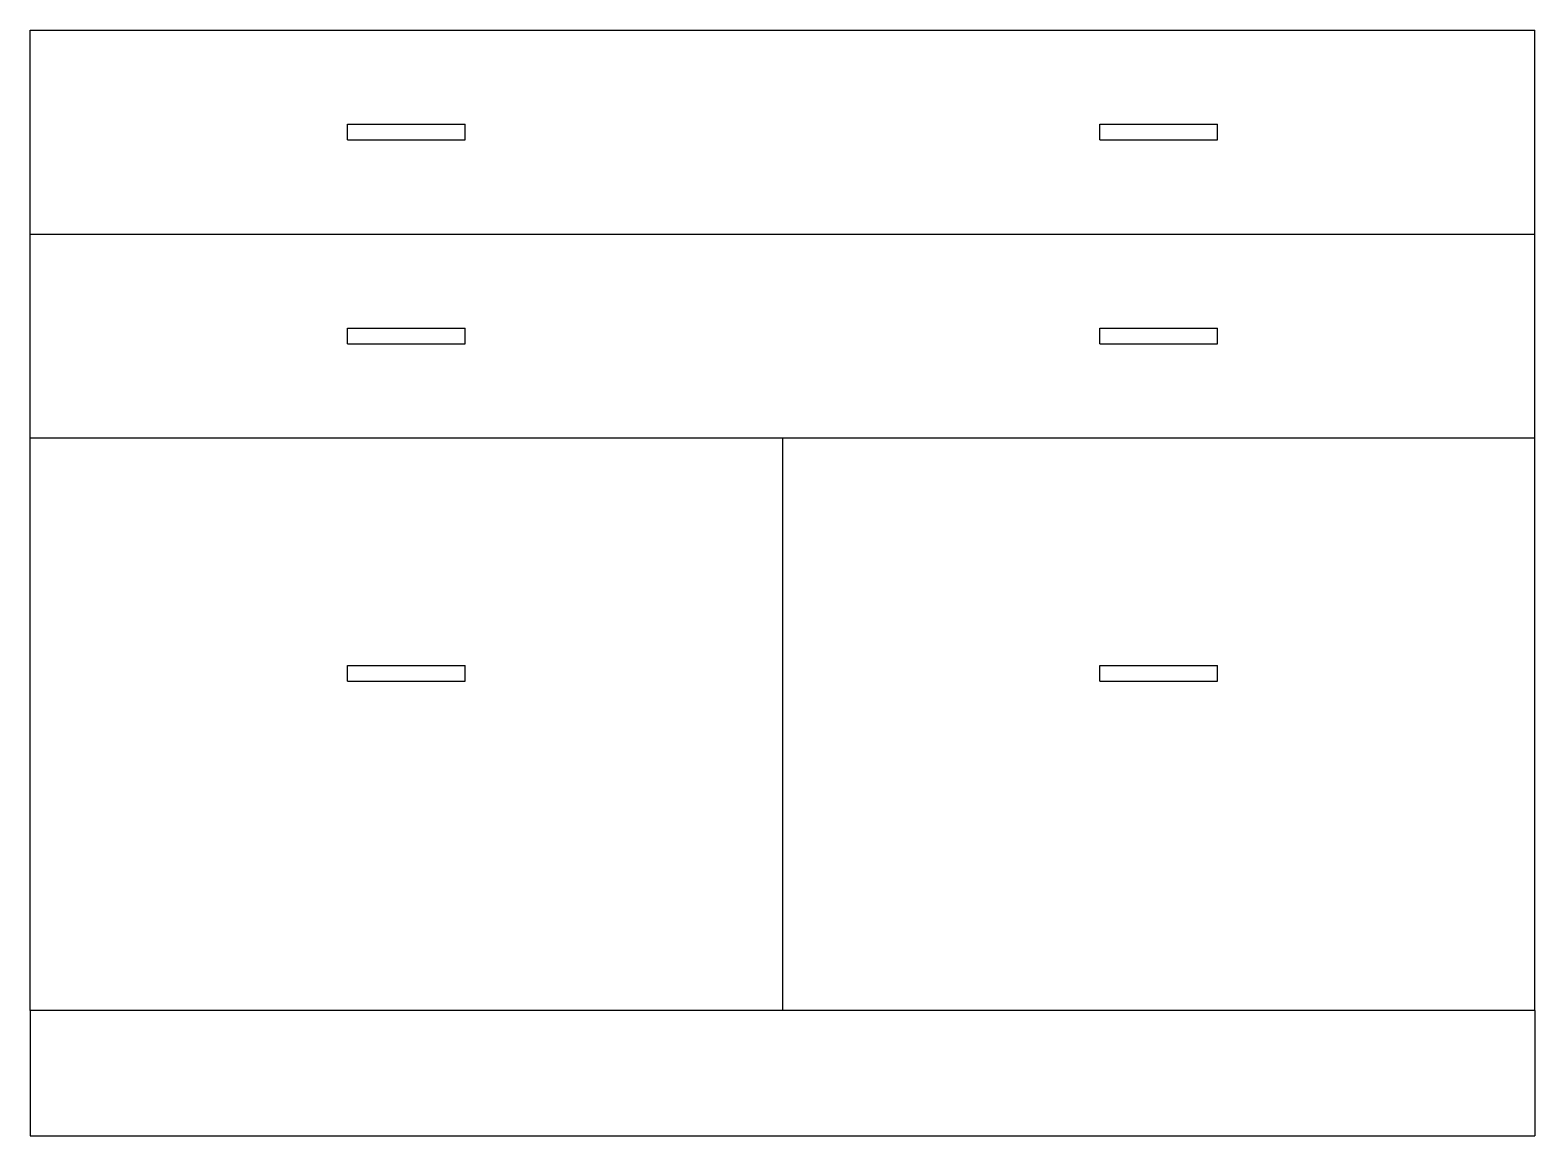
# Model space of a CAD drawing. Extents: x 0 to 48, y 0 to 35.2.
import ezdxf

# ---------------------------------------------------------------- set-up
doc = ezdxf.new("R2010")
doc.units = 0
doc.header["$LTSCALE"] = 3
doc.layers.get('0').update_dxf_attribs({"linetype": 'CONTINUOUS'})

msp = doc.modelspace()

# ---------------------------------------------------------------- linework, layer by layer
at = {"color": 0}
for p, q in [((0, 4), (0, 35.25)), ((0, 35.25), (48, 35.25)), ((48, 4), (48, 35.25)), ((10.125, 31.75), (10.125, 32.25)), ((10.125, 32.25), (13.875, 32.25)), ((13.875, 31.75), (13.875, 32.25)), ((34.125, 32.25), (37.875, 32.25)), ((34.125, 31.75), (34.125, 32.25)), ((37.875, 31.75), (37.875, 32.25)), ((10.125, 31.75), (13.875, 31.75)), ((34.125, 31.75), (37.875, 31.75)), ((0, 28.75), (48, 28.75)), ((10.125, 25.25), (10.125, 25.75)), ((10.125, 25.75), (13.875, 25.75)), ((13.875, 25.25), (13.875, 25.75)), ((34.125, 25.25), (34.125, 25.75)), ((34.125, 25.75), (37.875, 25.75)), ((37.875, 25.25), (37.875, 25.75)), ((10.125, 25.25), (13.875, 25.25)), ((34.125, 25.25), (37.875, 25.25)), ((0, 22.25), (48, 22.25)), ((24, 22.25), (24, 4)), ((10.125, 15), (13.875, 15)), ((10.125, 14.5), (10.125, 15)), ((13.875, 14.5), (13.875, 15)), ((34.125, 15), (37.875, 15)), ((34.125, 14.5), (34.125, 15)), ((37.875, 14.5), (37.875, 15)), ((10.125, 14.5), (13.875, 14.5)), ((34.125, 14.5), (37.875, 14.5)), ((48, 4), (0, 4)), ((0, 4), (0, 0)), ((48, 4), (48, 0)), ((0, 0), (48, 0))]:
    msp.add_line(p, q, dxfattribs=at)

doc.saveas('drawing.dxf')
